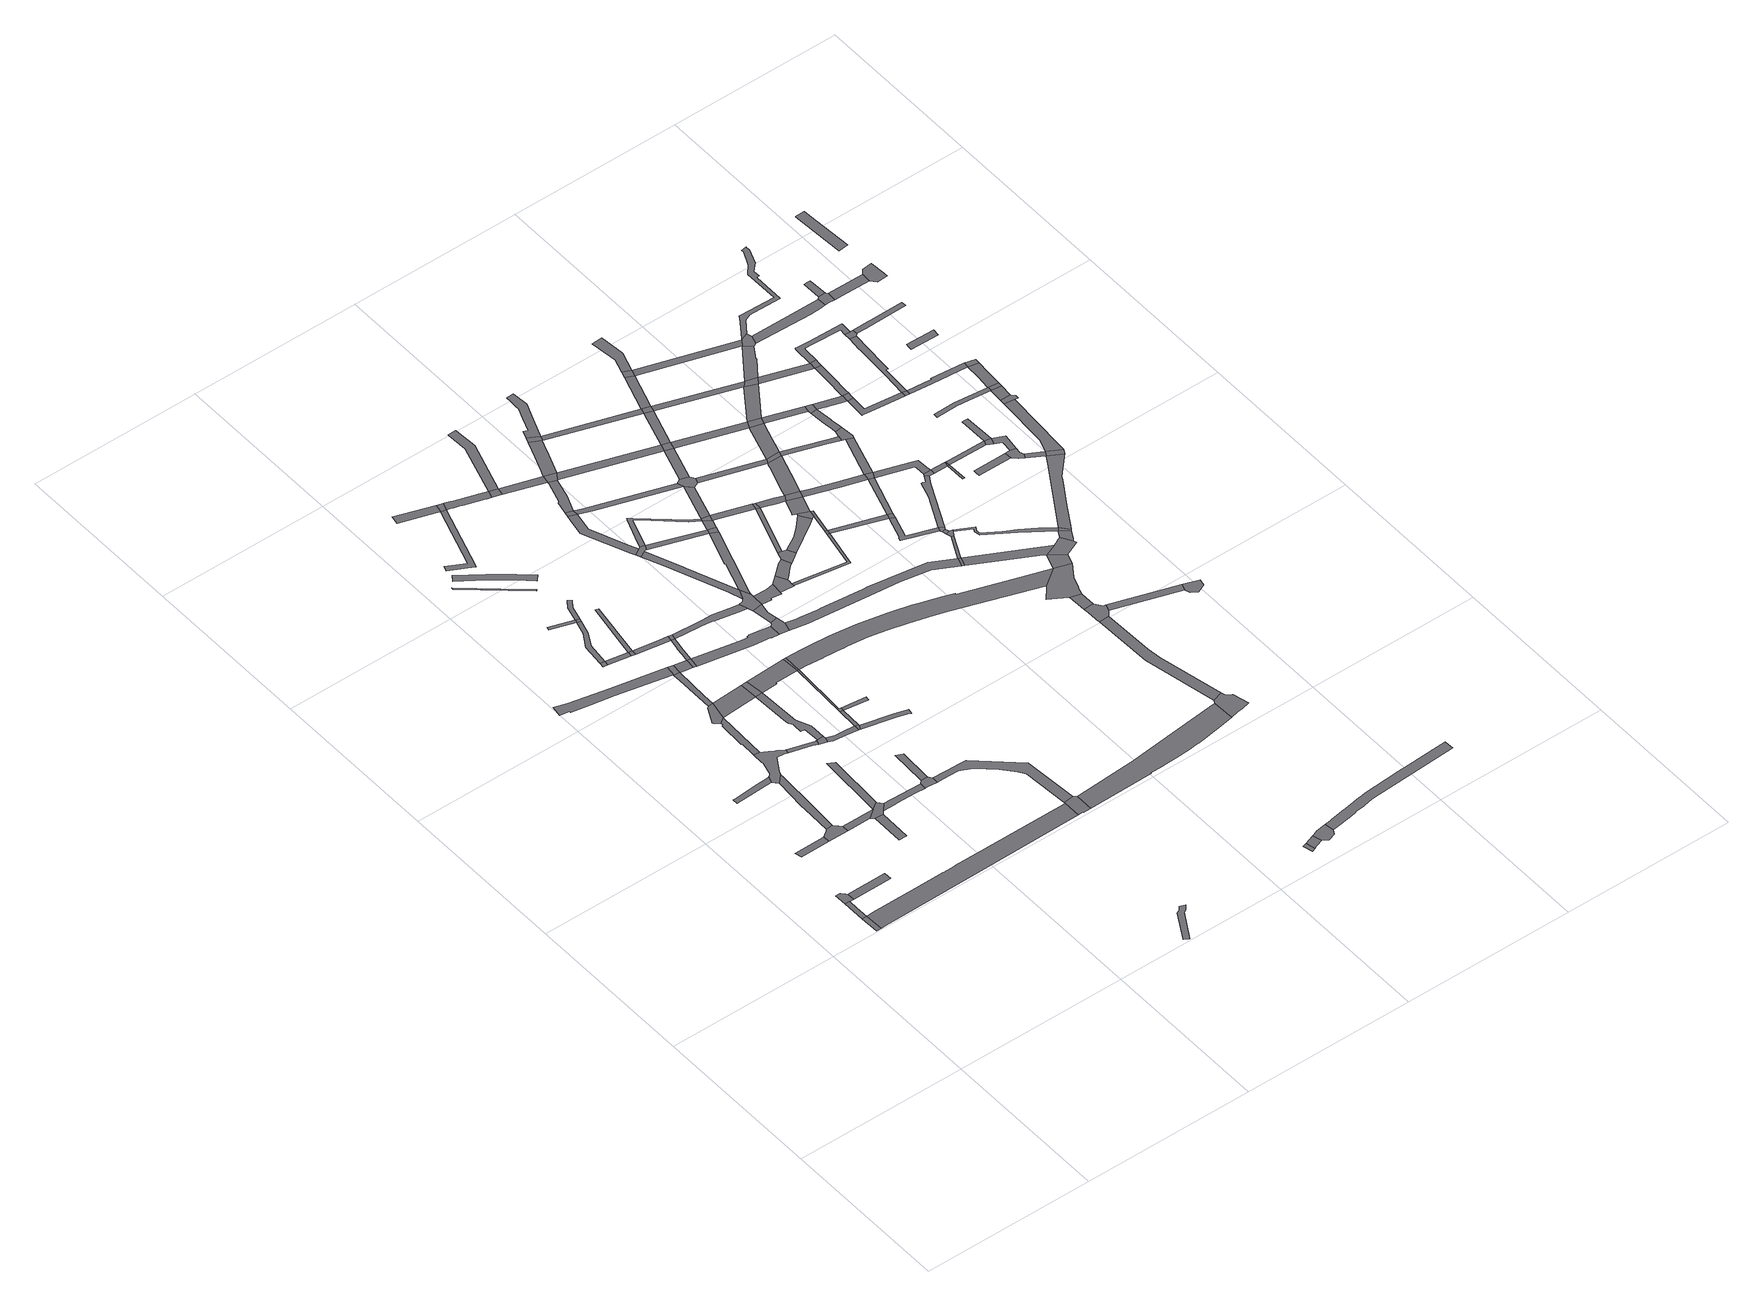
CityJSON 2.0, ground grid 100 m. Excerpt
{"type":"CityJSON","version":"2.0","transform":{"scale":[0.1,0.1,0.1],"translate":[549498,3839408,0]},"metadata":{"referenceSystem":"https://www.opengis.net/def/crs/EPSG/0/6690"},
"CityObjects":{
"road1":{"type":"Road","geometry":[{"type":"MultiSurface","lod":"1","boundaries":[[[0,1,2,3]]]}]},
"road2":{"type":"Road","attributes":{"RoadStructureAttribute.sectionType":"1"},"geometry":[{"type":"MultiSurface","lod":"1","boundaries":[[[4,5,6,1,0]]]}]},
"road3":{"type":"Road","geometry":[{"type":"MultiSurface","lod":"1","boundaries":[[[7,8,9,10,11,12,6,5,13,14,15]]]}]},
"road4":{"type":"Road","attributes":{"RoadStructureAttribute.sectionType":"1"},"geometry":[{"type":"MultiSurface","lod":"1","boundaries":[[[16,17,15,14]]]}]},
"road5":{"type":"Road","attributes":{"RoadStructureAttribute.sectionType":"1"},"geometry":[{"type":"MultiSurface","lod":"1","boundaries":[[[18,19,20,21,22]]]}]},
"road6":{"type":"Road","geometry":[{"type":"MultiSurface","lod":"1","boundaries":[[[23,24,25,26,27,28,22,21,29,30]]]}]},
"road7":{"type":"Road","attributes":{"RoadStructureAttribute.sectionType":"1"},"geometry":[{"type":"MultiSurface","lod":"1","boundaries":[[[31,32,33,34,35,36,37]]]}]},
"road8":{"type":"Road","attributes":{"RoadStructureAttribute.sectionType":"1"},"geometry":[{"type":"MultiSurface","lod":"1","boundaries":[[[38,39,40,41,42,43,25,24]]]}]},
"road9":{"type":"Road","attributes":{"RoadStructureAttribute.sectionType":"1"},"geometry":[{"type":"MultiSurface","lod":"1","boundaries":[[[30,29,44,45]]]}]},
"road10":{"type":"Road","geometry":[{"type":"MultiSurface","lod":"1","boundaries":[[[46,47,48,49]]]}]},
"road11":{"type":"Road","attributes":{"RoadStructureAttribute.sectionType":"1"},"geometry":[{"type":"MultiSurface","lod":"1","boundaries":[[[50,51,52,53,54,55,56,57,58,59,60]]]}]},
"road12":{"type":"Road","attributes":{"function":"3","RoadStructureAttribute.sectionType":"1"},"geometry":[{"type":"MultiSurface","lod":"1","boundaries":[[[61,62,63,64,65,66,67,68,69,0,3,70,71,72,73,74]]]}]},
"road13":{"type":"Road","geometry":[{"type":"MultiSurface","lod":"1","boundaries":[[[75,76,77,78,31,37,79,41,40,80,81,82,83,84,85,86,87,88]]]}]},
"road14":{"type":"Road","geometry":[{"type":"MultiSurface","lod":"1","boundaries":[[[89,45,44,46,49,90,91]]]}]},
"road15":{"type":"Road","attributes":{"RoadStructureAttribute.sectionType":"1"},"geometry":[{"type":"MultiSurface","lod":"1","boundaries":[[[92,93,94,95,96,97,75,88]]]}]},
"road16":{"type":"Road","geometry":[{"type":"MultiSurface","lod":"1","boundaries":[[[98,99,100,101]]]}]},
"road17":{"type":"Road","attributes":{"RoadStructureAttribute.sectionType":"1"},"geometry":[{"type":"MultiSurface","lod":"1","boundaries":[[[102,103,45,89]]]}]},
"road18":{"type":"Road","geometry":[{"type":"MultiSurface","lod":"1","boundaries":[[[104,105,106,107,108,109,110,93,92]]]}]},
"road19":{"type":"Road","attributes":{"RoadStructureAttribute.sectionType":"1"},"geometry":[{"type":"MultiSurface","lod":"1","boundaries":[[[111,91,90,112,113,114,115,116]]]}]},
"road20":{"type":"Road","attributes":{"RoadStructureAttribute.sectionType":"1"},"geometry":[{"type":"MultiSurface","lod":"1","boundaries":[[[101,100,117,118]]]}]},
"road21":{"type":"Road","attributes":{"RoadStructureAttribute.sectionType":"1"},"geometry":[{"type":"MultiSurface","lod":"1","boundaries":[[[84,83,119,120,121]]]}]},
"road22":{"type":"Road","attributes":{"RoadStructureAttribute.sectionType":"1"},"geometry":[{"type":"MultiSurface","lod":"1","boundaries":[[[122,123,124,98,101,125,126,127]]]}]},
"road23":{"type":"Road","attributes":{"RoadStructureAttribute.sectionType":"1"},"geometry":[{"type":"MultiSurface","lod":"1","boundaries":[[[128,129,105,104,130,131]]]}]},
"road24":{"type":"Road","geometry":[{"type":"MultiSurface","lod":"1","boundaries":[[[132,133,134,122,135]]]}]},
"road25":{"type":"Road","attributes":{"RoadStructureAttribute.sectionType":"1"},"geometry":[{"type":"MultiSurface","lod":"1","boundaries":[[[136,137,138,139,140,141]]]}]},
"road26":{"type":"Road","geometry":[{"type":"MultiSurface","lod":"1","boundaries":[[[118,117,142,143]]]}]},
"road27":{"type":"Road","geometry":[{"type":"MultiSurface","lod":"1","boundaries":[[[144,145,146,147,148,149,150,151]]]}]},
"road28":{"type":"Road","attributes":{"RoadStructureAttribute.sectionType":"1"},"geometry":[{"type":"MultiSurface","lod":"1","boundaries":[[[152,104,92,153,154]]]}]},
"road29":{"type":"Road","geometry":[{"type":"MultiSurface","lod":"1","boundaries":[[[60,59,128,131,155]]]}]},
"road30":{"type":"Road","geometry":[{"type":"MultiSurface","lod":"1","boundaries":[[[156,121,120,157,158,159,160]]]}]},
"road31":{"type":"Road","geometry":[{"type":"MultiSurface","lod":"1","boundaries":[[[135,122,127,161]]]}]},
"road32":{"type":"Road","geometry":[{"type":"MultiSurface","lod":"1","boundaries":[[[162,163,164,165,166,167,168,169]]]}]},
"road33":{"type":"Road","attributes":{"RoadStructureAttribute.sectionType":"1"},"geometry":[{"type":"MultiSurface","lod":"1","boundaries":[[[170,155,131,171,172,173]]]}]},
"road34":{"type":"Road","attributes":{"RoadStructureAttribute.sectionType":"1"},"geometry":[{"type":"MultiSurface","lod":"1","boundaries":[[[174,175,176,177,154,178,179,180,181,182,183,184,160,159]]]}]},
"road35":{"type":"Road","attributes":{"RoadStructureAttribute.sectionType":"1"},"geometry":[{"type":"MultiSurface","lod":"1","boundaries":[[[185,186,187,118,143]]]}]},
"road36":{"type":"Road","attributes":{"RoadStructureAttribute.sectionType":"1"},"geometry":[{"type":"MultiSurface","lod":"1","boundaries":[[[188,189,190,191,192,135,161]]]}]},
"road37":{"type":"Road","geometry":[{"type":"MultiSurface","lod":"1","boundaries":[[[193,194,116,115,195,196,197,198,199]]]}]},
"road38":{"type":"Road","attributes":{"RoadStructureAttribute.sectionType":"1"},"geometry":[{"type":"MultiSurface","lod":"1","boundaries":[[[200,201,143,142,202,203]]]}]},
"road39":{"type":"Road","geometry":[{"type":"MultiSurface","lod":"1","boundaries":[[[173,172,204,205]]]}]},
"road40":{"type":"Road","attributes":{"RoadStructureAttribute.sectionType":"1"},"geometry":[{"type":"MultiSurface","lod":"1","boundaries":[[[206,207,208,209,210,211,212,213]]]}]},
"road41":{"type":"Road","attributes":{"RoadStructureAttribute.sectionType":"1"},"geometry":[{"type":"MultiSurface","lod":"1","boundaries":[[[214,215,158,157,216,217,218,219,220]]]}]},
"road42":{"type":"Road","geometry":[{"type":"MultiSurface","lod":"1","boundaries":[[[221,152,154,177]]]}]},
"road43":{"type":"Road","geometry":[{"type":"MultiSurface","lod":"1","boundaries":[[[222,223,224,225,226,193,199]]]}]},
"road44":{"type":"Road","attributes":{"RoadStructureAttribute.sectionType":"1"},"geometry":[{"type":"MultiSurface","lod":"1","boundaries":[[[202,227,228,229,173,205,230,231,232,233]]]}]},
"road45":{"type":"Road","attributes":{"RoadStructureAttribute.sectionType":"1"},"geometry":[{"type":"MultiSurface","lod":"1","boundaries":[[[234,235,236,237,238,206]]]}]},
"road46":{"type":"Road","geometry":[{"type":"MultiSurface","lod":"1","boundaries":[[[203,202,233,239]]]}]},
"road47":{"type":"Road","geometry":[{"type":"MultiSurface","lod":"1","boundaries":[[[220,219,240,241,242]]]}]},
"road48":{"type":"Road","geometry":[{"type":"MultiSurface","lod":"1","boundaries":[[[243,220,242,244]]]}]},
"road49":{"type":"Road","attributes":{"RoadStructureAttribute.sectionType":"1"},"geometry":[{"type":"MultiSurface","lod":"1","boundaries":[[[245,221,177,246,247,248,249]]]}]},
"road50":{"type":"Road","attributes":{"RoadStructureAttribute.sectionType":"1"},"geometry":[{"type":"MultiSurface","lod":"1","boundaries":[[[250,251,252,253,254,255,197,196,256,257,258,259,260,261,262,263,264]]]}]},
"road51":{"type":"Road","geometry":[{"type":"MultiSurface","lod":"1","boundaries":[[[234,206,213,265,266]]]}]},
"road52":{"type":"Road","attributes":{"RoadStructureAttribute.sectionType":"1"},"geometry":[{"type":"MultiSurface","lod":"1","boundaries":[[[249,267,243,244,268,269,270,271]]]}]},
"road53":{"type":"Road","attributes":{"RoadStructureAttribute.sectionType":"1"},"geometry":[{"type":"MultiSurface","lod":"1","boundaries":[[[272,273,274,275,276,277,205,204,278,279,280,281,282,283]]]}]},
"road54":{"type":"Road","geometry":[{"type":"MultiSurface","lod":"1","boundaries":[[[284,285,286,287,288,241,240]]]}]},
"road55":{"type":"Road","geometry":[{"type":"MultiSurface","lod":"1","boundaries":[[[289,290,291,268,244]]]}]},
"road56":{"type":"Road","geometry":[{"type":"MultiSurface","lod":"1","boundaries":[[[292,264,263,293,74,73,294,295,296,297]]]}]},
"road57":{"type":"Road","geometry":[{"type":"MultiSurface","lod":"1","boundaries":[[[245,249,271,298]]]}]},
"road58":{"type":"Road","attributes":{"RoadStructureAttribute.sectionType":"6"},"geometry":[{"type":"MultiSurface","lod":"1","boundaries":[[[299,300,301,302,303,304,305,306,307,308,309,310,311,312,313,314,239,233]]]}]},
"road59":{"type":"Road","attributes":{"RoadStructureAttribute.sectionType":"6"},"geometry":[{"type":"MultiSurface","lod":"1","boundaries":[[[315,316,317,318,319,320,321,322,266,265,323,324,325,326,327,328,329,330,331]]]}]},
"road60":{"type":"Road","geometry":[{"type":"MultiSurface","lod":"1","boundaries":[[[331,330,332,333]]]}]},
"road61":{"type":"Road","geometry":[{"type":"MultiSurface","lod":"1","boundaries":[[[334,335,336,283,282,337,338,339]]]}]},
"road62":{"type":"Road","attributes":{"RoadStructureAttribute.sectionType":"1"},"geometry":[{"type":"MultiSurface","lod":"1","boundaries":[[[340,341,342,343,344,345,346,347,348]]]}]},
"road63":{"type":"Road","attributes":{"RoadStructureAttribute.sectionType":"1"},"geometry":[{"type":"MultiSurface","lod":"1","boundaries":[[[349,350,351,335,334]]]}]},
"road64":{"type":"Road","geometry":[{"type":"MultiSurface","lod":"1","boundaries":[[[352,353,345,344,354,355,356,357,358]]]}]},
"road65":{"type":"Road","attributes":{"RoadStructureAttribute.sectionType":"1"},"geometry":[{"type":"MultiSurface","lod":"1","boundaries":[[[359,360,361,362,355,354,363,364,365,366]]]}]},
"road66":{"type":"Road","geometry":[{"type":"MultiSurface","lod":"1","boundaries":[[[366,365,367,309,308,351,350,368,369,370]]]}]},
"road67":{"type":"Road","geometry":[{"type":"MultiSurface","lod":"1","boundaries":[[[371,340,348,372]]]}]},
"road68":{"type":"Road","attributes":{"RoadStructureAttribute.sectionType":"1"},"geometry":[{"type":"MultiSurface","lod":"1","boundaries":[[[333,332,373,374]]]}]},
"road69":{"type":"Road","attributes":{"RoadStructureAttribute.sectionType":"1"},"geometry":[{"type":"MultiSurface","lod":"1","boundaries":[[[375,376,377,378,379,380,331,333]]]}]},
"road70":{"type":"Road","attributes":{"RoadStructureAttribute.sectionType":"1"},"geometry":[{"type":"MultiSurface","lod":"1","boundaries":[[[373,381,382,383,384,371,372,385,386,387]]]}]},
"road71":{"type":"Road","attributes":{"RoadStructureAttribute.sectionType":"1"},"geometry":[{"type":"MultiSurface","lod":"1","boundaries":[[[388,389,368,350,390,391,392,393]]]}]},
"road72":{"type":"Road","attributes":{"RoadStructureAttribute.sectionType":"1"},"geometry":[{"type":"MultiSurface","lod":"1","boundaries":[[[358,357,394,395]]]}]},
"road73":{"type":"Road","geometry":[{"type":"MultiSurface","lod":"1","boundaries":[[[396,397,398,399,400,401]]]}]},
"road74":{"type":"Road","geometry":[{"type":"MultiSurface","lod":"1","boundaries":[[[374,373,387,402,403]]]}]},
"road75":{"type":"Road","attributes":{"RoadStructureAttribute.sectionType":"1"},"geometry":[{"type":"MultiSurface","lod":"1","boundaries":[[[394,404,405,406,366,370,407,408,409]]]}]},
"road76":{"type":"Road","geometry":[{"type":"MultiSurface","lod":"1","boundaries":[[[410,388,393,411,412,413,414,415,416]]]}]},
"road77":{"type":"Road","attributes":{"RoadStructureAttribute.sectionType":"1"},"geometry":[{"type":"MultiSurface","lod":"1","boundaries":[[[417,396,401,418,419]]]}]},
"road78":{"type":"Road","attributes":{"RoadStructureAttribute.sectionType":"1"},"geometry":[{"type":"MultiSurface","lod":"1","boundaries":[[[420,421,422,423,424,425,426,427,352,358,428,429,430,431,432,433,434]]]}]},
"road79":{"type":"Road","attributes":{"function":"3","RoadStructureAttribute.sectionType":"1"},"geometry":[{"type":"MultiSurface","lod":"1","boundaries":[[[435,436,437,438,439,297,296,440,441,442,443,444,445,446,447,448,449,450,451,452,453,454,455,456,457,458,459]]]}]},
"road80":{"type":"Road","attributes":{"RoadStructureAttribute.sectionType":"1"},"geometry":[{"type":"MultiSurface","lod":"1","boundaries":[[[460,461,462,463,374,403,464,465,466,467]]]}]},
"road81":{"type":"Road","attributes":{"RoadStructureAttribute.sectionType":"1"},"geometry":[{"type":"MultiSurface","lod":"1","boundaries":[[[468,372,348,469,470,471,472]]]}]},
"road82":{"type":"Road","geometry":[{"type":"MultiSurface","lod":"1","boundaries":[[[473,474,475,417,419,476,477,478]]]}]},
"road83":{"type":"Road","attributes":{"RoadStructureAttribute.sectionType":"1"},"geometry":[{"type":"MultiSurface","lod":"1","boundaries":[[[479,480,410,416,481,482,483,484]]]}]},
"road84":{"type":"Road","geometry":[{"type":"MultiSurface","lod":"1","boundaries":[[[395,394,409,485]]]}]},
"road85":{"type":"Road","attributes":{"RoadStructureAttribute.sectionType":"1"},"geometry":[{"type":"MultiSurface","lod":"1","boundaries":[[[486,487,395,485,488]]]}]},
"road86":{"type":"Road","geometry":[{"type":"MultiSurface","lod":"1","boundaries":[[[489,460,467,490]]]}]},
"road87":{"type":"Road","geometry":[{"type":"MultiSurface","lod":"1","boundaries":[[[434,433,486,488,491,492]]]}]},
"road88":{"type":"Road","geometry":[{"type":"MultiSurface","lod":"1","boundaries":[[[493,494,479,484,495,496,497,498]]]}]},
"road89":{"type":"Road","attributes":{"RoadStructureAttribute.sectionType":"1"},"geometry":[{"type":"MultiSurface","lod":"1","boundaries":[[[499,500,501,502,503,504,505,506,507,339,338,508,509,510,511,512,513,514]]]}]},
"road90":{"type":"Road","attributes":{"RoadStructureAttribute.sectionType":"1"},"geometry":[{"type":"MultiSurface","lod":"1","boundaries":[[[515,516,517,518,519,520,521,522,523,524,525,526,527,528,529,298,271,530,531,532,533,534,535,536,537,538,539,540,541,542,543]]]}]},
"road91":{"type":"Road","attributes":{"RoadStructureAttribute.sectionType":"1"},"geometry":[{"type":"MultiSurface","lod":"1","boundaries":[[[403,402,544,545]]]}]},
"road92":{"type":"Road","attributes":{"RoadStructureAttribute.sectionType":"1"},"geometry":[{"type":"MultiSurface","lod":"1","boundaries":[[[546,547,548,414,413,549,550,551]]]}]},
"road93":{"type":"Road","attributes":{"RoadStructureAttribute.sectionType":"1"},"geometry":[{"type":"MultiSurface","lod":"1","boundaries":[[[552,553,554,555,556,557,558,559,560,561,562,563,489,490]]]}]},
"road94":{"type":"Road","attributes":{"RoadStructureAttribute.sectionType":"1"},"geometry":[{"type":"MultiSurface","lod":"1","boundaries":[[[471,564,434,492,565]]]}]},
"road95":{"type":"Road","attributes":{"RoadStructureAttribute.sectionType":"1"},"geometry":[{"type":"MultiSurface","lod":"1","boundaries":[[[566,493,498,567]]]}]},
"road96":{"type":"Road","attributes":{"RoadStructureAttribute.sectionType":"1"},"geometry":[{"type":"MultiSurface","lod":"1","boundaries":[[[492,491,566,568]]]}]},
"road97":{"type":"Road","geometry":[{"type":"MultiSurface","lod":"1","boundaries":[[[569,472,471,565,570,571,572]]]}]},
"road98":{"type":"Road","attributes":{"RoadStructureAttribute.sectionType":"1"},"geometry":[{"type":"MultiSurface","lod":"1","boundaries":[[[573,574,575,496,495,576,577]]]}]},
"road99":{"type":"Road","geometry":[{"type":"MultiSurface","lod":"1","boundaries":[[[568,566,567,578]]]}]},
"road100":{"type":"Road","attributes":{"RoadStructureAttribute.sectionType":"1"},"geometry":[{"type":"MultiSurface","lod":"1","boundaries":[[[490,467,579,580]]]}]},
"road101":{"type":"Road","attributes":{"RoadStructureAttribute.sectionType":"1"},"geometry":[{"type":"MultiSurface","lod":"1","boundaries":[[[544,569,572,581]]]}]},
"road102":{"type":"Road","geometry":[{"type":"MultiSurface","lod":"1","boundaries":[[[582,546,551,583]]]}]},
"road103":{"type":"Road","attributes":{"RoadStructureAttribute.sectionType":"1"},"geometry":[{"type":"MultiSurface","lod":"1","boundaries":[[[584,585,578,567,586,587,588,589]]]}]},
"road104":{"type":"Road","geometry":[{"type":"MultiSurface","lod":"1","boundaries":[[[590,573,577,591,592,593,594,595,596]]]}]},
"road105":{"type":"Road","attributes":{"RoadStructureAttribute.sectionType":"1"},"geometry":[{"type":"MultiSurface","lod":"1","boundaries":[[[597,598,599,596,595,582,583]]]}]},
"road106":{"type":"Road","geometry":[{"type":"MultiSurface","lod":"1","boundaries":[[[545,544,581,600]]]}]},
"road107":{"type":"Road","attributes":{"RoadStructureAttribute.sectionType":"1"},"geometry":[{"type":"MultiSurface","lod":"1","boundaries":[[[588,601,602,603,590,596,604,605]]]}]},
"road108":{"type":"Road","attributes":{"RoadStructureAttribute.sectionType":"1"},"geometry":[{"type":"MultiSurface","lod":"1","boundaries":[[[606,571,570,607,608]]]}]},
"road109":{"type":"Road","geometry":[{"type":"MultiSurface","lod":"1","boundaries":[[[589,588,605,609]]]}]},
"road110":{"type":"Road","attributes":{"RoadStructureAttribute.sectionType":"1"},"geometry":[{"type":"MultiSurface","lod":"1","boundaries":[[[610,611,612,613,614,615,616,617,618,619,620,621,622,623,624,473,478,625,626,627,628,629,630,631,632,633,634,635]]]}]},
"road111":{"type":"Road","attributes":{"RoadStructureAttribute.sectionType":"1"},"geometry":[{"type":"MultiSurface","lod":"1","boundaries":[[[579,636,545,600,637,638]]]}]},
"road112":{"type":"Road","attributes":{"RoadStructureAttribute.sectionType":"1"},"geometry":[{"type":"MultiSurface","lod":"1","boundaries":[[[583,551,639,640]]]}]},
"road113":{"type":"Road","geometry":[{"type":"MultiSurface","lod":"1","boundaries":[[[641,642,643,644,435,459,645,646,647,648,649,650]]]}]},
"road114":{"type":"Road","attributes":{"RoadStructureAttribute.sectionType":"1"},"geometry":[{"type":"MultiSurface","lod":"1","boundaries":[[[607,651,652,653,654,589,609,655,656,657]]]}]},
"road115":{"type":"Road","geometry":[{"type":"MultiSurface","lod":"1","boundaries":[[[580,579,638,658]]]}]},
"road116":{"type":"Road","geometry":[{"type":"MultiSurface","lod":"1","boundaries":[[[514,513,659,660]]]}]},
"road117":{"type":"Road","attributes":{"RoadStructureAttribute.sectionType":"1"},"geometry":[{"type":"MultiSurface","lod":"1","boundaries":[[[661,662,663,664,665,644,643]]]}]},
"road118":{"type":"Road","attributes":{"RoadStructureAttribute.sectionType":"1"},"geometry":[{"type":"MultiSurface","lod":"1","boundaries":[[[600,581,666,667]]]}]},
"road119":{"type":"Road","attributes":{"RoadStructureAttribute.sectionType":"1"},"geometry":[{"type":"MultiSurface","lod":"1","boundaries":[[[639,668,669,670,671,672,673,674,675,676]]]}]},
"road120":{"type":"Road","geometry":[{"type":"MultiSurface","lod":"1","boundaries":[[[640,639,676,677]]]}]},
"road121":{"type":"Road","attributes":{"RoadStructureAttribute.sectionType":"1"},"geometry":[{"type":"MultiSurface","lod":"1","boundaries":[[[678,580,658,679]]]}]},
"road122":{"type":"Road","attributes":{"RoadStructureAttribute.sectionType":"1"},"geometry":[{"type":"MultiSurface","lod":"1","boundaries":[[[680,514,660,681]]]}]},
"road123":{"type":"Road","geometry":[{"type":"MultiSurface","lod":"1","boundaries":[[[682,608,607,657]]]}]},
"road124":{"type":"Road","attributes":{"RoadStructureAttribute.sectionType":"1"},"geometry":[{"type":"MultiSurface","lod":"1","boundaries":[[[683,684,609,605,685,686,687,688]]]}]},
"road125":{"type":"Road","geometry":[{"type":"MultiSurface","lod":"1","boundaries":[[[689,690,691,692,693,694,695,664,663,696,697]]]}]},
"road126":{"type":"Road","attributes":{"RoadStructureAttribute.sectionType":"1"},"geometry":[{"type":"MultiSurface","lod":"1","boundaries":[[[698,691,690,699]]]}]},
"road127":{"type":"Road","attributes":{"RoadStructureAttribute.sectionType":"1"},"geometry":[{"type":"MultiSurface","lod":"1","boundaries":[[[700,701,702,703]]]}]},
"road128":{"type":"Road","geometry":[{"type":"MultiSurface","lod":"1","boundaries":[[[673,672,701,700,704]]]}]},
"road129":{"type":"Road","geometry":[{"type":"MultiSurface","lod":"1","boundaries":[[[703,702,680,681,705,706]]]}]},
"road130":{"type":"Road","attributes":{"RoadStructureAttribute.sectionType":"1"},"geometry":[{"type":"MultiSurface","lod":"1","boundaries":[[[666,608,682,707,708]]]}]},
"road131":{"type":"Road","geometry":[{"type":"MultiSurface","lod":"1","boundaries":[[[709,678,679,710]]]}]},
"road132":{"type":"Road","attributes":{"RoadStructureAttribute.sectionType":"1"},"geometry":[{"type":"MultiSurface","lod":"1","boundaries":[[[687,640,677,711]]]}]},
"road133":{"type":"Road","geometry":[{"type":"MultiSurface","lod":"1","boundaries":[[[543,542,712,713,714,698,699,715,716,717,718,719,720]]]}]},
"road134":{"type":"Road","attributes":{"RoadStructureAttribute.sectionType":"1"},"geometry":[{"type":"MultiSurface","lod":"1","boundaries":[[[721,722,723,660,659,724,725,726,727]]]}]},
"road135":{"type":"Road","attributes":{"RoadStructureAttribute.sectionType":"1"},"geometry":[{"type":"MultiSurface","lod":"1","boundaries":[[[728,729,730,731,732,733,709,710]]]}]},
"road136":{"type":"Road","attributes":{"RoadStructureAttribute.sectionType":"1"},"geometry":[{"type":"MultiSurface","lod":"1","boundaries":[[[734,658,638,735,736]]]}]},
"road137":{"type":"Road","geometry":[{"type":"MultiSurface","lod":"1","boundaries":[[[667,666,708,737]]]}]},
"road138":{"type":"Road","geometry":[{"type":"MultiSurface","lod":"1","boundaries":[[[688,687,711,738]]]}]},
"road139":{"type":"Road","attributes":{"RoadStructureAttribute.sectionType":"1"},"geometry":[{"type":"MultiSurface","lod":"1","boundaries":[[[739,682,657,740,741,742]]]}]},
"road140":{"type":"Road","attributes":{"RoadStructureAttribute.sectionType":"1"},"geometry":[{"type":"MultiSurface","lod":"1","boundaries":[[[743,744,745,746,747,748,673,704,749,750]]]}]},
"road141":{"type":"Road","attributes":{"RoadStructureAttribute.sectionType":"1"},"geometry":[{"type":"MultiSurface","lod":"1","boundaries":[[[726,543,720,751]]]}]},
"road142":{"type":"Road","attributes":{"RoadStructureAttribute.sectionType":"1"},"geometry":[{"type":"MultiSurface","lod":"1","boundaries":[[[752,753,754,755,756,757,706,705,758,759,760,761,762,763,764]]]}]},
"road143":{"type":"Road","attributes":{"RoadStructureAttribute.sectionType":"1"},"geometry":[{"type":"MultiSurface","lod":"1","boundaries":[[[697,696,765,766]]]}]},
"road144":{"type":"Road","attributes":{"RoadStructureAttribute.sectionType":"1"},"geometry":[{"type":"MultiSurface","lod":"1","boundaries":[[[767,688,738,768]]]}]},
"road145":{"type":"Road","attributes":{"RoadStructureAttribute.sectionType":"1"},"geometry":[{"type":"MultiSurface","lod":"1","boundaries":[[[735,667,737,769,770]]]}]},
"road146":{"type":"Road","attributes":{"RoadStructureAttribute.sectionType":"1"},"geometry":[{"type":"MultiSurface","lod":"1","boundaries":[[[771,772,773,738,711,774,775,776,777,778,779]]]}]},
"road147":{"type":"Road","attributes":{"RoadStructureAttribute.sectionType":"1"},"geometry":[{"type":"MultiSurface","lod":"1","boundaries":[[[737,708,780,781]]]}]},
"road148":{"type":"Road","geometry":[{"type":"MultiSurface","lod":"1","boundaries":[[[782,783,784,727,726,751,785,786,787]]]}]},
"road149":{"type":"Road","geometry":[{"type":"MultiSurface","lod":"1","boundaries":[[[788,789,790,791,742,741,767,768]]]}]},
"road150":{"type":"Road","attributes":{"RoadStructureAttribute.sectionType":"1"},"geometry":[{"type":"MultiSurface","lod":"1","boundaries":[[[710,679,792,793]]]}]},
"road151":{"type":"Road","geometry":[{"type":"MultiSurface","lod":"1","boundaries":[[[778,743,750,794,779]]]}]},
"road152":{"type":"Road","attributes":{"RoadStructureAttribute.sectionType":"1"},"geometry":[{"type":"MultiSurface","lod":"1","boundaries":[[[795,796,797,798,799,800,801,802,803,790,789]]]}]},
"road153":{"type":"Road","geometry":[{"type":"MultiSurface","lod":"1","boundaries":[[[736,735,770,804]]]}]},
"road154":{"type":"Road","attributes":{"RoadStructureAttribute.sectionType":"1"},"geometry":[{"type":"MultiSurface","lod":"1","boundaries":[[[763,782,787,805,806]]]}]},
"road155":{"type":"Road","geometry":[{"type":"MultiSurface","lod":"1","boundaries":[[[807,781,780,800,799,808]]]}]},
"road156":{"type":"Road","geometry":[{"type":"MultiSurface","lod":"1","boundaries":[[[764,763,806,809]]]}]},
"road157":{"type":"Road","attributes":{"RoadStructureAttribute.sectionType":"1"},"geometry":[{"type":"MultiSurface","lod":"1","boundaries":[[[779,794,810,811]]]}]},
"road158":{"type":"Road","geometry":[{"type":"MultiSurface","lod":"1","boundaries":[[[810,812,813,814,815]]]}]},
"road159":{"type":"Road","geometry":[{"type":"MultiSurface","lod":"1","boundaries":[[[766,765,816,817,818,819]]]}]},
"road160":{"type":"Road","geometry":[{"type":"MultiSurface","lod":"1","boundaries":[[[811,810,815,820]]]}]},
"road161":{"type":"Road","attributes":{"RoadStructureAttribute.sectionType":"1"},"geometry":[{"type":"MultiSurface","lod":"1","boundaries":[[[808,799,821,822,823]]]}]},
"road162":{"type":"Road","attributes":{"RoadStructureAttribute.sectionType":"1"},"geometry":[{"type":"MultiSurface","lod":"1","boundaries":[[[792,736,804,824,825,826]]]}]},
"road163":{"type":"Road","attributes":{"RoadStructureAttribute.sectionType":"1"},"geometry":[{"type":"MultiSurface","lod":"1","boundaries":[[[804,770,827,828]]]}]},
"road164":{"type":"Road","geometry":[{"type":"MultiSurface","lod":"1","boundaries":[[[829,823,822,830,831,832,833]]]}]},
"road165":{"type":"Road","attributes":{"RoadStructureAttribute.sectionType":"1"},"geometry":[{"type":"MultiSurface","lod":"1","boundaries":[[[834,820,815,835,836]]]}]},
"road166":{"type":"Road","geometry":[{"type":"MultiSurface","lod":"1","boundaries":[[[837,838,839,840,841]]]}]},
"road167":{"type":"Road","geometry":[{"type":"MultiSurface","lod":"1","boundaries":[[[842,793,792,826,843,844,845]]]}]},
"road168":{"type":"Road","attributes":{"RoadStructureAttribute.sectionType":"1"},"geometry":[{"type":"MultiSurface","lod":"1","boundaries":[[[827,846,847,829,833,848,849,850]]]}]},
"road169":{"type":"Road","attributes":{"RoadStructureAttribute.sectionType":"1"},"geometry":[{"type":"MultiSurface","lod":"1","boundaries":[[[851,852,853,764,809,854,855,856,857,858,859,860,861]]]}]},
"road170":{"type":"Road","attributes":{"RoadStructureAttribute.sectionType":"1"},"geometry":[{"type":"MultiSurface","lod":"1","boundaries":[[[830,862,863,864,865,866,867,868,869,831]]]}]},
"road171":{"type":"Road","geometry":[{"type":"MultiSurface","lod":"1","boundaries":[[[827,850,870,871,828]]]}]},
"road172":{"type":"Road","geometry":[{"type":"MultiSurface","lod":"1","boundaries":[[[836,835,872,873]]]}]},
"road173":{"type":"Road","geometry":[{"type":"MultiSurface","lod":"1","boundaries":[[[874,875,841,840,876,877,878,879,880,881,882,883]]]}]},
"road174":{"type":"Road","attributes":{"RoadStructureAttribute.sectionType":"1"},"geometry":[{"type":"MultiSurface","lod":"1","boundaries":[[[884,873,872,885,883,882]]]}]},
"road175":{"type":"Road","geometry":[{"type":"MultiSurface","lod":"1","boundaries":[[[886,887,888,836,873]]]}]},
"road176":{"type":"Road","geometry":[{"type":"MultiSurface","lod":"1","boundaries":[[[868,867,889,890]]]}]},
"road177":{"type":"Road","attributes":{"RoadStructureAttribute.sectionType":"1"},"geometry":[{"type":"MultiSurface","lod":"1","boundaries":[[[880,879,851,891]]]}]},
"road178":{"type":"Road","attributes":{"RoadStructureAttribute.sectionType":"1"},"geometry":[{"type":"MultiSurface","lod":"1","boundaries":[[[892,893,894,895,896,897,898,899,900,828,871,901,902,903,904,905,906]]]}]},
"road179":{"type":"Road","geometry":[{"type":"MultiSurface","lod":"1","boundaries":[[[891,851,861,907]]]}]},
"road180":{"type":"Road","attributes":{"RoadStructureAttribute.sectionType":"1"},"geometry":[{"type":"MultiSurface","lod":"1","boundaries":[[[908,845,844,909,910,911,912,913]]]}]},
"road181":{"type":"Road","attributes":{"RoadStructureAttribute.sectionType":"1"},"geometry":[{"type":"MultiSurface","lod":"1","boundaries":[[[914,915,916,917,868,890,918,919,920,921,922,923,924]]]}]},
"road182":{"type":"Road","attributes":{"RoadStructureAttribute.sectionType":"1"},"geometry":[{"type":"MultiSurface","lod":"1","boundaries":[[[925,926,927,928,929,930,931,932]]]}]},
"road183":{"type":"Road","attributes":{"RoadStructureAttribute.sectionType":"1"},"geometry":[{"type":"MultiSurface","lod":"1","boundaries":[[[933,934,935,936,937,938,939,940,941,942,943,944,945,946,947,948,949,950,951,952,953,793,842]]]}]},
"road184":{"type":"Road","attributes":{"RoadStructureAttribute.sectionType":"1"},"geometry":[{"type":"MultiSurface","lod":"1","boundaries":[[[954,955,956,891,907,957,958,959,960]]]}]},
"road185":{"type":"Road","attributes":{"RoadStructureAttribute.sectionType":"1"},"geometry":[{"type":"MultiSurface","lod":"1","boundaries":[[[961,962,963,890,889,964,965,966]]]}]},
"road186":{"type":"Road","geometry":[{"type":"MultiSurface","lod":"1","boundaries":[[[905,914,924,967,968,969,906]]]}]},
"road187":{"type":"Road","geometry":[{"type":"MultiSurface","lod":"1","boundaries":[[[970,971,972,954,960,973,974,975]]]}]},
"road188":{"type":"Road","attributes":{"RoadStructureAttribute.sectionType":"1"},"geometry":[{"type":"MultiSurface","lod":"1","boundaries":[[[931,976,972,971,977]]]}]},
"road189":{"type":"Road","geometry":[{"type":"MultiSurface","lod":"1","boundaries":[[[932,931,977,978]]]}]},
"road190":{"type":"Road","geometry":[{"type":"MultiSurface","lod":"1","boundaries":[[[979,913,912,980,981,982,983]]]}]},
"road191":{"type":"Road","attributes":{"RoadStructureAttribute.sectionType":"1"},"geometry":[{"type":"MultiSurface","lod":"1","boundaries":[[[965,984,985,932,978,986,987]]]}]},
"road192":{"type":"Road","geometry":[{"type":"MultiSurface","lod":"1","boundaries":[[[988,989,990,979,983]]]}]},
"road193":{"type":"Road","geometry":[{"type":"MultiSurface","lod":"1","boundaries":[[[991,992,993,994,995]]]}]},
"road194":{"type":"Road","geometry":[{"type":"MultiSurface","lod":"1","boundaries":[[[966,965,987,996]]]}]},
"road195":{"type":"Road","attributes":{"RoadStructureAttribute.sectionType":"1"},"geometry":[{"type":"MultiSurface","lod":"1","boundaries":[[[997,998,969,968,999,1000,1001,1002]]]}]},
"road196":{"type":"Road","attributes":{"RoadStructureAttribute.sectionType":"1"},"geometry":[{"type":"MultiSurface","lod":"1","boundaries":[[[982,981,1003,1004,1005]]]}]},
"road197":{"type":"Road","geometry":[{"type":"MultiSurface","lod":"1","boundaries":[[[1006,1007,1008,1005,1004,1009,1010]]]}]},
"road198":{"type":"Road","attributes":{"RoadStructureAttribute.sectionType":"1"},"geometry":[{"type":"MultiSurface","lod":"1","boundaries":[[[1011,1012,1013,1014,1015,1016,1017]]]}]}
},
"vertices":[
[304,1116,0],[276,1116,0],[278,1006,0],[306,1007,0],
[302,1195,0],[302,1248,0],[275,1247,0],
[326,1294,0],[318,1303,0],[300,1321,0],[274,1321,0],[274,1302,0],[274,1272,0],[309,1248,0],[328,1248,0],[327,1293,0],
[559,1250,0],[559,1295,0],
[464,1676,0],[304,1675,0],[313,1637,0],[484,1638,0],[483,1676,0],
[586,1694,0],[566,1716,0],[526,1710,0],[507,1694,0],[505,1693,0],[486,1678,0],[601,1638,0],[601,1676,0],
[532,2172,0],[525,2171,0],[441,2166,0],[310,2155,0],[298,2155,0],[298,2123,0],[519,2134,0],
[575,1876,0],[589,2130,0],[588,2147,0],[546,2102,0],[532,1915,0],[531,1884,0],
[739,1639,0],[790,1676,0],
[760,1621,0],[759,1432,0],[806,1431,0],[809,1620,0],
[310,3134,0],[83,3183,0],[11,3205,0],[2,3144,0],[57,3132,0],[56,3125,0],[165,3105,0],[299,3081,0],[602,3019,0],[612,3016,0],[620,3074,0],
[1519,1122,0],[1463,1125,0],[1023,1122,0],[861,1121,0],[860,1121,0],[787,1120,0],[785,1120,0],[564,1119,0],[343,1117,0],[341,1008,0],[919,1015,0],[1024,1017,0],[1552,1022,0],[1551,1123,0],
[571,2335,0],[569,2270,0],[574,2269,0],[550,2182,0],[520,2133,0],[597,2170,0],[648,2251,0],[693,2249,0],[712,2244,0],[716,2266,0],[680,2288,0],[671,2293,0],[644,2310,0],[605,2333,0],
[833,1705,0],[824,1639,0],[857,1678,0],
[616,2632,0],[584,2607,0],[584,2593,0],[577,2592,0],[569,2432,0],[574,2431,0],
[381,3302,0],[378,3273,0],[403,3269,0],[406,3298,0],
[853,2046,0],[813,2067,0],
[637,2741,0],[608,2737,0],[608,2734,0],[598,2731,0],[551,2635,0],[555,2628,0],[559,2628,0],
[1018,1672,0],[897,1638,0],[917,1638,0],[1018,1636,0],[1081,1634,0],[1082,1670,0],
[533,3247,0],[536,3276,0],
[838,2207,0],[865,2197,0],[871,2220,0],
[469,3595,0],[447,3518,0],[397,3433,0],[422,3423,0],[469,3508,0],[491,3586,0],
[612,3013,0],[613,2967,0],[639,2809,0],[645,3010,0],
[335,3657,0],[332,3648,0],[329,3639,0],[473,3614,0],
[454,3890,0],[456,3893,0],[459,3896,0],[413,3934,0],[140,4163,0],[139,4151,0],
[556,3244,0],[559,3272,0],
[1533,168,0],[1549,178,0],[1571,204,0],[1539,217,0],[1522,194,0],[1504,190,0],[1411,25,0],[1440,9,0],
[826,2753,0],[639,2633,0],[831,2645,0],
[652,3068,0],
[874,2226,0],[910,2181,0],[918,2211,0],[917,2225,0],[880,2224,0],
[496,3604,0],
[527,3972,0],[446,4041,0],[332,4133,0],[196,4230,0],[173,4197,0],[308,4101,0],[421,4011,0],[500,3942,0],
[716,3055,0],[648,3009,0],[718,2996,0],[725,3053,0],
[916,2318,0],[880,2400,0],[879,2418,0],[871,2647,0],[839,2417,0],[840,2400,0],[853,2382,0],[853,2368,0],[853,2320,0],[873,2320,0],[876,2320,0],
[613,3602,0],[603,3605,0],[593,3606,0],
[520,3689,0],[549,3729,0],[539,3736,0],[529,3744,0],[497,3701,0],
[1100,1687,0],[1084,1672,0],[1095,1634,0],[1153,1630,0],[1155,1667,0],[1153,1669,0],[1140,1685,0],
[712,3248,0],[684,3253,0],[752,3211,0],[756,3241,0],
[738,2992,0],[746,3050,0],
[429,4612,0],[309,4249,0],[205,4304,0],[194,4273,0],[322,4207,0],[327,4204,0],[329,4210,0],[458,4604,0],
[1013,2191,0],[966,2193,0],[937,2171,0],[987,2166,0],[1013,2162,0],[1079,2152,0],[1082,2187,0],
[860,2755,0],
[1140,1693,0],[1147,1884,0],[1110,1904,0],[1109,1900,0],[1100,1693,0],
[743,3161,0],[740,3146,0],[733,3099,0],[753,3094,0],[760,3141,0],[765,3169,0],[772,3207,0],
[439,4660,0],[223,4731,0],[214,4680,0],[404,4620,0],[424,4613,0],
[779,3237,0],
[1090,2151,0],[1102,2176,0],[1102,2181,0],
[1087,2306,0],[1106,2305,0],
[1099,2766,0],[967,2653,0],[967,2659,0],[1098,2662,0],[1103,2662,0],
[1586,1453,0],[1585,1458,0],[1582,1460,0],[1358,1660,0],[1304,1662,0],[1295,1662,0],[1190,1628,0],[1283,1627,0],[1294,1622,0],[1352,1592,0],[1448,1507,0],[1509,1439,0],[1533,1402,0],[1553,1133,0],[1609,1139,0],
[458,4605,0],[475,4648,0],
[1103,2658,0],[1108,2326,0],[1096,2327,0],[1113,2658,0],[1113,2662,0],
[1071,3004,0],[1069,3000,0],[1061,3000,0],[1059,2992,0],[1037,2993,0],[1005,2999,0],[1005,2941,0],[1043,2933,0],[1147,2920,0],[1148,2917,0],[1189,2913,0],[1193,2982,0],
[1276,2107,0],[1336,2089,0],[1356,2081,0],[1360,2110,0],[1289,2133,0],
[1249,2286,0],[1250,2297,0],[1251,2309,0],
[1610,1138,0],[1553,1132,0],[1583,1023,0],[1583,1019,0],[1628,1020,0],[1627,1124,0],
[1114,2766,0],
[915,3197,0],[965,3193,0],[999,3186,0],[1000,3186,0],[1003,3185,0],[1009,3184,0],[1017,3182,0],[1037,3177,0],[1136,3159,0],[1184,3150,0],[1167,3198,0],[1114,3208,0],[1019,3226,0],[1005,3226,0],[1002,3226,0],[942,3226,0],
[671,4585,0],[656,4590,0],[651,4593,0],[636,4597,0],[628,4600,0],[528,4631,0],[513,4636,0],[483,4646,0],[481,4598,0],[496,4593,0],[526,4584,0],[541,4579,0],[641,4547,0],[649,4545,0],[664,4540,0],[686,4533,0],[701,4575,0],
[739,4517,0],[749,4561,0],
[1252,3011,0],[1211,3001,0],[1203,2987,0],[1204,2911,0],[1247,2904,0],[1261,2959,0],
[895,4200,0],[883,4145,0],[868,4067,0],[976,3805,0],[986,3782,0],[1024,3805,0],[996,3875,0],[918,4069,0],[940,4180,0],
[1242,3068,0],[1253,3129,0],[1195,3121,0],
[1037,3814,0],[1034,3808,0],[997,3755,0],[1036,3776,0],[1044,3779,0],[1049,3777,0],[1064,3804,0],
[1228,3284,0],[1120,3561,0],[1116,3572,0],[1044,3755,0],[1046,3641,0],[1183,3294,0],[1206,3218,0],[1230,3277,0],
[1193,3204,0],[1257,3199,0],[1257,3213,0],[1257,3215,0],
[900,4225,0],[939,4213,0],
[966,4446,0],[975,4490,0],
[846,4867,0],[839,5003,0],[839,5008,0],[790,5005,0],[790,5001,0],[795,4876,0],
[966,4441,0],[964,4431,0],[925,4302,0],[917,4303,0],[982,4316,0],[991,4350,0],[1011,4428,0],
[1381,3204,0],[1338,3195,0],[1311,3124,0],[1314,3133,0],[1376,3127,0],[1377,3138,0],
[1361,3675,0],[1369,3702,0],
[2297,173,0],[2287,169,0],[2274,165,0],[2288,110,0],[2310,117,0],[2310,120,0],
[1013,4430,0],[1041,4469,0],
[1288,3463,0],[1292,3461,0],[1233,3284,0],[1262,3240,0],[1273,3271,0],[1402,3654,0],
[1428,3243,0],[1402,3136,0],[1457,3130,0],[1457,3135,0],[1458,3150,0],[1460,3172,0],[1461,3184,0],
[2356,194,0],[2327,127,0],[2369,141,0],
[1336,3815,0],[1277,3868,0],[1200,3934,0],[1131,3992,0],[1111,4008,0],[1109,4002,0],[1107,3999,0],[1047,3841,0],[1065,3809,0],[1073,3832,0],[1126,3983,0],[1197,3921,0],[1334,3800,0],[1387,3765,0],[1393,3779,0],
[2555,1212,0],[2266,1179,0],[1998,1149,0],[1979,1146,0],[1643,1126,0],[1890,1023,0],[2009,1024,0],[2009,1029,0],[2032,1029,0],[2066,1029,0],[2123,1030,0],[2188,1034,0],[2197,1034,0],[2204,1034,0],[2209,1035,0],[2259,1038,0],[2302,1043,0],[2317,1044,0],[2326,1045,0],[2366,1050,0],[2379,1052,0],[2380,1052,0],[2402,1056,0],[2482,1069,0],[2559,1084,0],
[1064,4722,0],[1028,4626,0],[990,4528,0],[989,4527,0],[1100,4620,0],[1102,4626,0],[1126,4687,0],[1127,4687,0],
[993,4193,0],[993,4161,0],[1015,4153,0],[1466,4008,0],[1456,4045,0],
[2453,218,0],[2392,209,0],[2368,198,0],[2400,122,0],[2443,135,0],[2459,162,0],
[1523,3314,0],[1497,3300,0],[1480,3203,0],[1501,3224,0],[1526,3249,0],[1546,3262,0],
[1414,3688,0],
[1389,3764,0],[1371,3708,0],[1429,3734,0],
[1076,4752,0],[1139,4717,0],
[1429,3735,0],[1441,3773,0],
[1539,3360,0],[1531,3337,0],[1608,3303,0],[1586,3350,0],[1570,3354,0],[1560,3357,0],
[2071,2853,0],[1731,2903,0],[1711,2904,0],[1632,2911,0],[1615,2914,0],[1465,2928,0],[1444,2931,0],[1343,2942,0],[1326,2945,0],[1350,2885,0],[1708,2849,0],[1740,2846,0],[1878,2831,0],[2051,2799,0],[2184,2729,0],[2203,2783,0],
[2330,2499,0],[2039,2594,0],[2041,2600,0],[1982,2619,0],[1936,2634,0],[1857,2659,0],[1826,2668,0],[1730,2692,0],[1698,2700,0],[1529,2734,0],[1374,2753,0],[1265,2761,0],[1260,2762,0],[1218,2764,0],[1206,2765,0],[1155,2662,0],[1258,2653,0],[1262,2653,0],[1310,2649,0],[1341,2646,0],[1380,2643,0],[1403,2642,0],[1520,2627,0],[1625,2607,0],[1730,2583,0],[1838,2552,0],[1944,2521,0],[2422,2363,0],[2522,2437,0],
[1546,4259,0],[1561,4301,0],
[1808,3311,0],[1765,3101,0],[1476,3148,0],[1474,3133,0],[1775,3084,0],[1821,3307,0],
[1140,4721,0],[1182,4830,0],[1224,4935,0],[1218,5031,0],[1176,5028,0],[1175,4999,0],[1173,4954,0],[1172,4931,0],[1140,4850,0],[1130,4825,0],[1116,4787,0],[1092,4796,0],
[1397,3792,0],[1504,3971,0],
[1645,3665,0],[1665,3658,0],
[1653,3704,0],
[1483,4058,0],[1537,3986,0],[1545,4016,0],[1528,4043,0],
[1779,3504,0],[1717,3441,0],[1668,3397,0],[1788,3421,0],[1817,3440,0],
[1668,3699,0],
[1631,4527,0],[1641,4557,0],
[1594,4244,0],
[1813,3338,0],[1825,3334,0],
[1809,3653,0],[1763,3668,0],[1674,3655,0],[1755,3629,0],[1794,3617,0],[1813,3652,0],
[1782,3513,0],[1820,3442,0],[1825,3445,0],[1827,3449,0],[1832,3448,0],[1835,3446,0],[1841,3486,0],
[1847,3444,0],[1855,3481,0],[1847,3484,0],
[1606,4287,0],
[1762,3532,0],[1758,3522,0],[1773,3516,0],[1847,3503,0],[1876,3588,0],
[1897,3904,0],[1888,3877,0],[1901,3903,0],
[1889,3626,0],
[3270,300,0],[3074,289,0],[3056,288,0],[2936,282,0],[2894,278,0],[2885,277,0],[2742,267,0],[2702,260,0],[2701,260,0],[2698,260,0],[2599,242,0],[2593,241,0],[2591,241,0],[2502,225,0],[2491,223,0],[2502,168,0],[2515,171,0],[2595,185,0],[2617,190,0],[2627,192,0],[2682,201,0],[2718,208,0],[2719,208,0],[2721,208,0],[2752,214,0],[3273,245,0],
[1630,4523,0],[1678,4507,0],[1679,4510,0],
[2114,3210,0],[2124,3237,0],
[2631,1225,0],[2629,1231,0],[2624,1248,0],[2567,1230,0],[2603,1095,0],[2610,1095,0],[2626,1097,0],[2636,1099,0],[2686,1111,0],[2663,1207,0],
[1886,3871,0],[1885,3868,0],[1874,3834,0],[1826,3692,0],[1913,3693,0],[1970,3872,0],[1971,3876,0],
[1689,4543,0],
[2197,2722,0],[2216,2776,0],
[2543,1629,0],[2535,1710,0],[2526,2006,0],[2468,2005,0],[2477,1655,0],
[1972,4126,0],[1988,4165,0],
[2071,3071,0],[2066,3073,0],[2061,3056,0],[2062,3054,0],[2253,2988,0],[2261,3009,0],[2253,3012,0],[2097,3064,0],[2141,3197,0],
[2150,3225,0],
[1714,4780,0],[1759,4758,0],
[2272,2921,0],[2285,2916,0],
[1980,3904,0],
[2073,3566,0],[1943,3608,0],[1905,3578,0],[2060,3528,0],[2201,3483,0],[2209,3523,0],
[2553,2082,0],[2523,2123,0],[2464,2121,0],[2465,2104,0],[2465,2086,0],[2467,2038,0],[2467,2028,0],[2553,2039,0],[2565,2078,0],
[2462,2229,0],[2522,2211,0],
[2281,2979,0],[2259,2970,0],[2264,2949,0],[2289,2959,0],
[2287,2990,0],
[2302,2942,0],[2307,2952,0],
[2009,3994,0],[2045,4107,0],
[1727,4818,0],[1771,4796,0],
[2232,3473,0],
[2416,2355,0],[2363,2290,0],[2456,2233,0],[2530,2237,0],[2535,2256,0],[2538,2256,0],[2557,2310,0],[2563,2326,0],[2616,2406,0],
[2619,2563,0],[2571,2588,0],[2570,2589,0],[2544,2539,0],[2547,2538,0],[2557,2532,0],[2627,2558,0],
[1810,4916,0],[1810,4925,0],[1797,5064,0],[1735,5062,0],[1735,5060,0],[1755,4905,0],
[2148,4395,0],[2129,4367,0],[2156,4393,0],
[2059,4143,0],
[2249,3509,0],
[2224,3823,0],[2197,3802,0],[2271,3778,0],[2276,3806,0],
[2430,3332,0],[2411,3295,0],[2397,3300,0],[2388,3302,0],[2377,3268,0],[2357,3205,0],[2421,3270,0],[2449,3317,0],
[2638,2467,0],
[2643,2700,0],[2559,2754,0],[2491,2793,0],[2395,2853,0],[2393,2874,0],[2407,2898,0],[2391,2893,0],[2381,2873,0],[2389,2848,0],[2388,2844,0],[2542,2740,0],[2706,2625,0],[2720,2644,0],
[2932,1918,0],[2944,1957,0],
[2291,3771,0],[2328,3754,0],
[2059,4144,0],[2197,4339,0],
[2480,3361,0],[2477,3436,0],[2436,3449,0],[2234,3472,0],[2433,3409,0],[2437,3408,0],[2437,3396,0],[2438,3345,0],[2481,3345,0],
[2268,4036,0],[2277,4075,0],
[2681,2585,0],[2668,2579,0],[2644,2566,0],[2649,2474,0],[2727,2507,0],[2720,2525,0],
[2334,3772,0],[2326,3847,0],[2285,3841,0],[2277,3812,0],
[2301,4594,0],[2325,4627,0],
[2481,3317,0],
[2325,3862,0],[2321,3897,0],[2319,3916,0],[2318,3923,0],[2309,4021,0],[2270,4016,0],[2278,3922,0],[2279,3912,0],[2283,3868,0],
[2223,4374,0],
[2728,2538,0],[2754,2584,0],
[2295,4069,0],[2313,4063,0],
[2761,2595,0],
[2566,3316,0],[2567,3343,0],
[2567,3199,0],[2572,3199,0],[2577,3199,0],[2574,3316,0],
[2942,1888,0],[2977,1864,0],[3027,1889,0],[3035,1928,0],
[2574,3343,0],
[2432,3983,0],[2461,3974,0],[2466,4015,0],
[2298,4479,0],[2294,4482,0],[2341,4556,0],
[2479,4249,0],[2483,4291,0],
[2466,4017,0],[2464,3973,0],[2499,3972,0],[2500,3993,0],[2502,4014,0],
[2599,3342,0],[2801,3313,0],[2813,3340,0],
[2644,3207,0],[2644,3187,0],[2644,3167,0],[2839,3167,0],[2839,3209,0],
[2369,4643,0],[2346,4558,0],[2362,4564,0],[2377,4614,0],
[2481,4248,0],[2475,4158,0],[2503,4037,0],[2511,4150,0],[2518,4247,0],
[2985,3069,0],[2948,3010,0],[2724,2651,0],[2774,2615,0],[2849,2739,0],[2943,2890,0],[2953,2907,0],[3010,2967,0],[3025,2984,0],[3050,3011,0],[3063,3025,0],
[2458,3854,0],[2458,3850,0],[2461,3850,0],[2485,3848,0],[2583,3837,0],[2706,3825,0],[2708,3855,0],[2492,3878,0],
[2519,4268,0],[2521,4290,0],
[2836,3296,0],[2849,3332,0],
[2867,3209,0],[2865,3209,0],[2862,3150,0],[2868,3145,0],[2868,3140,0],[2895,3124,0],[2906,3149,0],[2897,3168,0],[2902,3203,0],[2872,3209,0],
[2915,3300,0],[2876,3276,0],
[2844,3509,0],[2827,3509,0],[2811,3509,0],
[2731,3822,0],[2733,3848,0],
[3000,3097,0],
[2777,4405,0],[2777,4408,0],[2774,4409,0],[2575,4415,0],[2510,4417,0],[2495,4418,0],[2490,4418,0],[2489,4407,0],[2483,4292,0],[2526,4374,0],[2527,4388,0],[2579,4386,0],[2745,4378,0],[2742,4344,0],[2773,4341,0],
[3079,3053,0],
[2545,4613,0],[2699,4556,0],[2767,4560,0],[2780,4562,0],[2794,4562,0],[2792,4615,0],
[2739,4303,0],[2733,4218,0],[2733,4212,0],[2718,3995,0],[2740,3966,0],[2743,4026,0],[2758,4023,0],[2774,4243,0],[2775,4252,0],[2778,4297,0],[2778,4298,0],
[2862,3639,0],[2735,3636,0],[2735,3623,0],[2735,3611,0],[2860,3614,0],[2960,3603,0],[3057,3592,0],[3059,3617,0],
[2424,4720,0],[2462,4738,0],[2532,4738,0],[2651,4737,0],[2652,4922,0],[2667,4922,0],[2667,4964,0],[2709,5004,0],[2744,5096,0],[2743,5117,0],[2744,5117,0],[2712,5115,0],[2714,5100,0],[2674,5014,0],[2631,4964,0],[2631,4759,0],[2431,4764,0],[2418,4764,0],[2397,4731,0],[2394,4727,0],[2330,4635,0],
[3049,3478,0],[3028,3172,0],[3002,3101,0],[3080,3057,0],[3083,3099,0],[3109,3465,0],[3109,3472,0],
[2880,3843,0],[2879,3834,0],[2837,3838,0],[2858,3810,0],[3070,3790,0],[3074,3826,0],
[2786,4306,0],[2791,4311,0],[2790,4341,0],
[3129,3492,0],[3112,3511,0],[3051,3509,0],[3124,3470,0],[3128,3470,0],[3130,3492,0],
[3056,3590,0],[3117,3586,0],
[3119,3611,0],
[2805,4626,0],[2821,4563,0],[2853,4562,0],[2855,4615,0],[2845,4627,0],
[3066,3704,0],[3059,3624,0],[3125,3705,0],[3131,3778,0],
[2841,4739,0],[2823,4739,0],[2804,4738,0],
[2933,4100,0],[2932,4080,0],[2931,4059,0],[3096,4055,0],[3100,4095,0],
[3134,3808,0],
[2906,4342,0],[2887,4342,0],[2849,4312,0],[2866,4312,0],[3098,4314,0],[3098,4344,0],
[2903,4560,0],[3067,4558,0],[3070,4616,0],
[3156,4558,0],[3151,4648,0],[3093,4642,0],[3095,4529,0],[3157,4530,0],
[3125,5050,0],[3120,5135,0],[3064,5133,0],[3064,5132,0],[3081,4829,0],[3082,4814,0],[3139,4820,0]
]}
